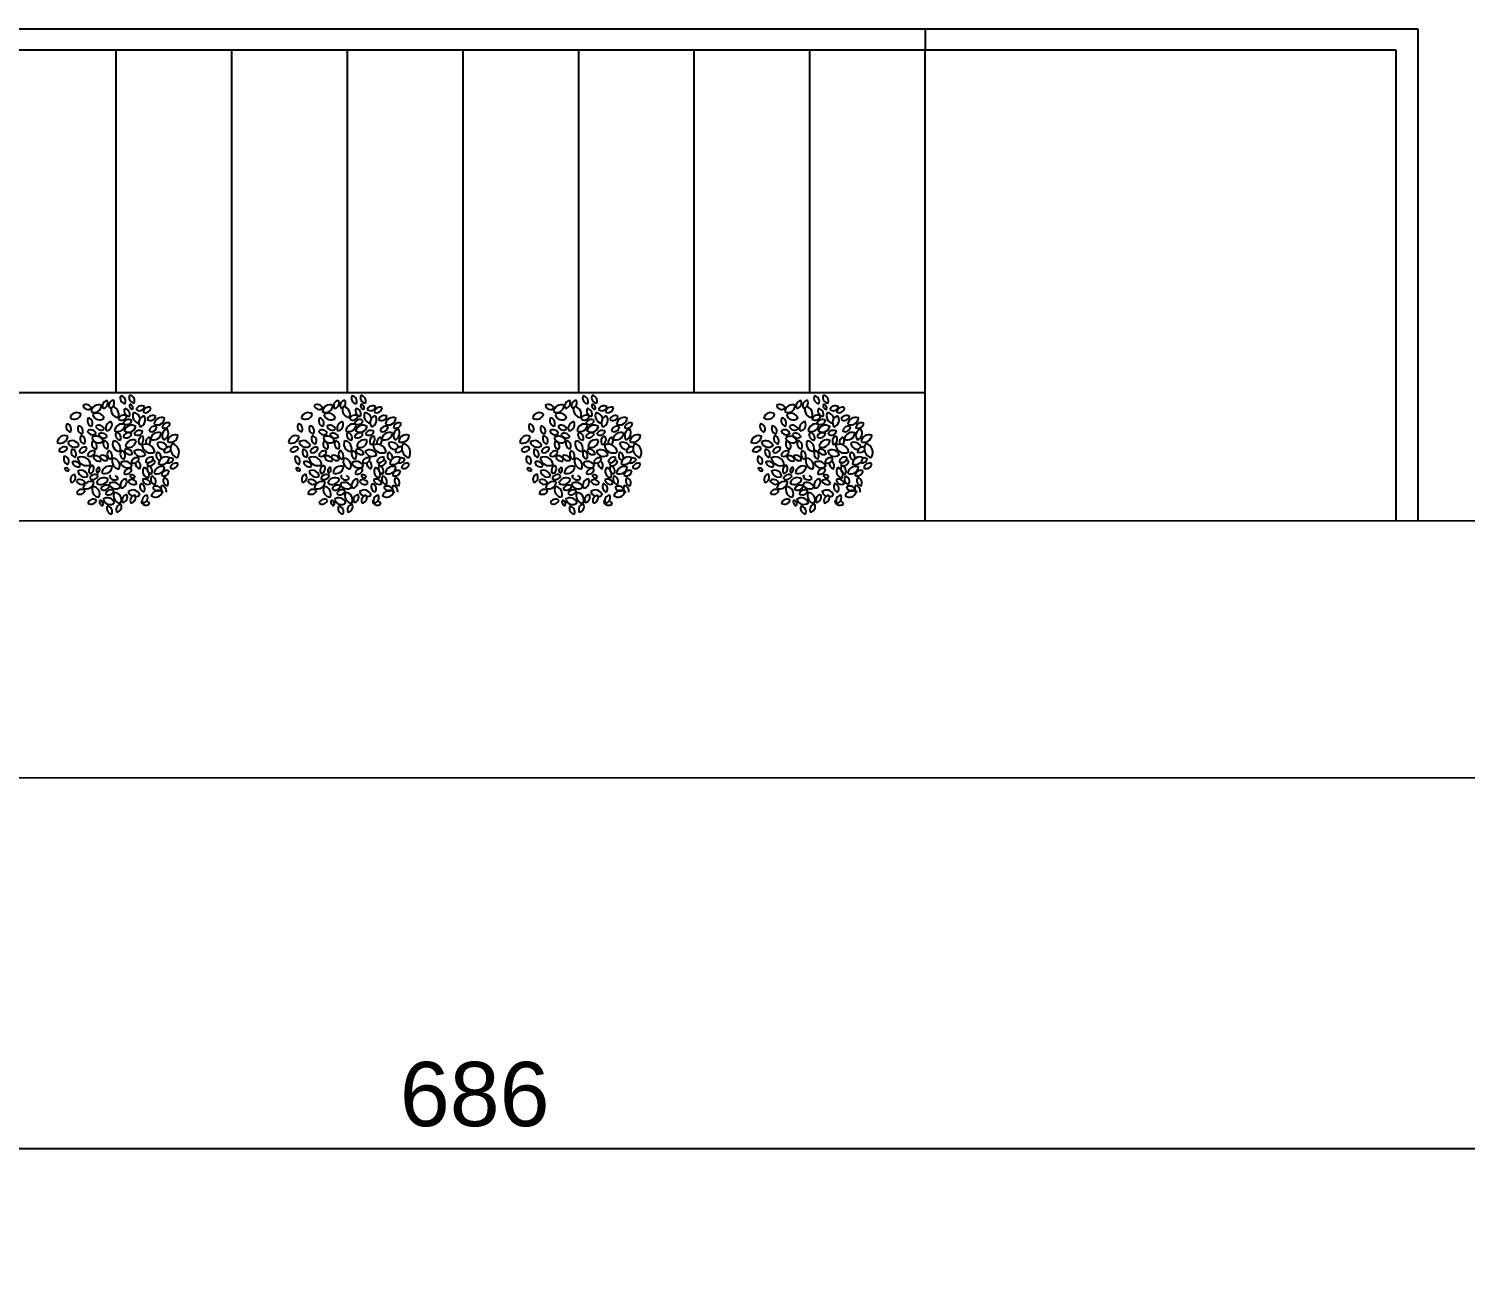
# Model space of a CAD drawing. Header units: inches. Extents: x -422522 to 22891, y -2973 to 414515.
# Drawn here: x 17901.5 to 18236.9, y 8848.5 to 9136.8 of the extents above; entities that cross this region are included whole.
import ezdxf

# ---------------------------------------------------------------- set-up
doc = ezdxf.new("R2010")
doc.units = ezdxf.units.IN
doc.header["$MEASUREMENT"] = 0
doc.layers.get('0').update_dxf_attribs({"lineweight": 25})
doc.layers.add('ARREDAMENTO', color=8, linetype='Continuous', lineweight=18)
doc.styles.get("Standard").update_dxf_attribs({"font": 'Arial.ttf'})
doc.dimstyles.get("Standard").update_dxf_attribs({"dimtxt": 15, "dimasz": 10, "dimexe": 10, "dimexo": 10, "dimgap": 5, "dimtad": 2, "dimtih": 1, "dimtoh": 1, "dimdec": 0, "dimzin": 0, "dimdsep": 46, "dimtxsty": 'Standard', "dimblk": 'OBLIQUE', "dimblk1": 'OBLIQUE', "dimblk2": 'OBLIQUE', "dimcen": 0.09, "dimdle": 10, "dimadec": 0, "dimazin": 0, "dimtfac": 1, "dimtdec": 0, "dimtofl": 0, "dimtmove": 0, "dimatfit": 3, "dimldrblk": 'OBLIQUE', "dimfxl": 1, "dimtolj": 1, "dimtzin": 0, "dimarcsym": 0})

# ---------------------------------------------------------------- blocks, each defined once
blk = doc.blocks.new('_Oblique')
at = {"color": 0, "linetype": 'ByBlock', "lineweight": -2}
blk.add_line((-0.5, -0.5), (0.5, 0.5), dxfattribs=at)
blk = doc.blocks.new('*D49')
at = {"color": 0, "lineweight": -2, "transparency": 16777216}
for p, q in [((17662.4, 8822.19), (17662.4, 8885.34)), ((18348.86, 8822.13), (18348.86, 8885.34)), ((17652.4, 8875.34), (18358.86, 8875.34))]:
    blk.add_line(p, q, dxfattribs=at)
at = {"layer": 'Defpoints', "color": 0, "transparency": 16777216}
for p in [(18348.86, 8875.34), (17662.4, 8812.19), (18348.86, 8812.13)]:
    blk.add_point(p, dxfattribs=at)
at = {"color": 0, "lineweight": -2, "transparency": 16777216, "xscale": 10, "yscale": 10, "zscale": 10, "rotation": 180}
blk.add_blockref('_Oblique', (17662.4, 8875.34), dxfattribs=at)
at = {"color": 0, "lineweight": -2, "transparency": 16777216, "xscale": 10, "yscale": 10, "zscale": 10}
blk.add_blockref('_Oblique', (18348.86, 8875.34), dxfattribs=at)
at = {"color": 0, "transparency": 16777216, "insert": (18005.63, 8887.94), "char_height": 15, "attachment_point": 5}
blk.add_mtext('\\A1;686', dxfattribs=at)

msp = doc.modelspace()

# ---------------------------------------------------------------- linework, layer by layer
for p, q in [((17732.84, 9136.79), (18110.84, 9136.79)), ((18110.84, 9136.79), (18110.84, 9131.79)), ((18110.84, 9136.79), (18220.84, 9136.79)), ((18220.84, 9136.79), (18225.84, 9136.79)), ((18225.84, 9136.79), (18225.84, 9021.79)), ((18110.84, 9131.79), (17746.84, 9131.79)), ((17921.84, 9131.79), (17894.84, 9131.79)), ((17948.84, 9131.79), (17921.84, 9131.79)), ((17921.84, 9131.79), (17921.84, 9051.79)), ((17975.84, 9131.79), (17948.84, 9131.79)), ((17948.84, 9131.79), (17948.84, 9051.79)), ((18002.84, 9131.79), (17975.84, 9131.79)), ((17975.84, 9131.79), (17975.84, 9051.79)), ((18029.84, 9131.79), (18002.84, 9131.79)), ((18002.84, 9131.79), (18002.84, 9051.79)), ((18056.84, 9131.79), (18029.84, 9131.79)), ((18029.84, 9131.79), (18029.84, 9051.79)), ((18083.84, 9131.79), (18056.84, 9131.79)), ((18056.84, 9131.79), (18056.84, 9051.79)), ((18110.84, 9131.79), (18083.84, 9131.79)), ((18083.84, 9131.79), (18083.84, 9051.79)), ((18110.84, 9021.79), (18110.84, 9131.79)), ((18220.84, 9131.79), (18110.84, 9131.79)), ((18220.84, 9021.79), (18220.84, 9131.79)), ((18110.84, 9051.79), (17732.84, 9051.79)), ((18110.84, 9021.79), (18110.84, 9051.79)), ((18952.72, 9021.61), (16925.24, 9022.11)), ((19087.56, 8961.58), (16898.53, 8962.12))]:
    msp.add_line(p, q)
at = {"layer": 'ARREDAMENTO', "linetype": 'ByBlock', "lineweight": -3}
for points in [[(18084.97, 9051.08, 0.535384), (18086.01, 9049.26, 0.500203)], [(18087.05, 9051.18, 0.535384), (18088.13, 9049.38, 0.500203)], [(18075.73, 9046.83, 0.535384), (18073.13, 9045.9, 0.500203)], [(18076.12, 9048.81, 0.535384), (18078.12, 9048.17, 0.500203)], [(18078.05, 9047.38, 0.535384), (18080.5, 9048.84, 0.500203)], [(18080.83, 9048.15, 0.535384), (18081.78, 9050.02, 0.500203)], [(18083.34, 9050.05, 0.535384), (18082.39, 9048.18, 0.500203)], [(18085.91, 9048.1, 0.535384), (18086.98, 9046.3, 0.500203)], [(18087.07, 9049.12, 0.535384), (18087.76, 9047.91, 0.500203)], [(18088.56, 9047.85, 0.535384), (18090.53, 9048.55, 0.500203)], [(18092.02, 9048.31, 0.535384), (18090.21, 9047.24, 0.500203)], [(18073.21, 9042.6, 0.535384), (18072.44, 9044.55, 0.500203)], [(18075.94, 9042.15, 0.535384), (18075.18, 9044.1, 0.500203)], [(18077.44, 9045.95, 0.535384), (18078.18, 9043.99, 0.500203)], [(18078.41, 9046.67, 0.535384), (18081.1, 9045.86, 0.500203)], [(18079.13, 9043.98, 0.535384), (18081.13, 9043.33, 0.500203)], [(18081.62, 9042.89, 0.535384), (18082.78, 9045.06, 0.500203)], [(18083.52, 9042.91, 0.535384), (18085.98, 9044.37, 0.500203)], [(18086.42, 9046.37, 0.535384), (18084.46, 9045.62, 0.500203)], [(18085.56, 9044.6, 0.535384), (18087.53, 9045.31, 0.500203)], [(18085.81, 9042.93, 0.535384), (18088.53, 9043.91, 0.500203)], [(18090.4, 9046.43, 0.535384), (18089.56, 9043.83, 0.500203)], [(18091.17, 9045.57, 0.535384), (18093.15, 9046.28, 0.500203)], [(18093.41, 9043.86, 0.535384), (18091.61, 9042.79, 0.500203)], [(18092.77, 9044.44, 0.535384), (18095.22, 9045.9, 0.500203)], [(18096.47, 9044.68, 0.535384), (18094.67, 9043.61, 0.500203)], [(18070.15, 9040.2, 0.535384), (18072.6, 9041.65, 0.500203)], [(18072.6, 9040.26, 0.535384), (18075.29, 9039.45, 0.500203)], [(18076.46, 9039.81, 0.535384), (18075.7, 9041.77, 0.500203)], [(18077.2, 9042.9, 0.535384), (18079.21, 9042.29, 0.500203)], [(18078.22, 9041.3, 0.535384), (18080.91, 9040.49, 0.500203)], [(18079.21, 9038.55, 0.535384), (18078.45, 9040.5, 0.500203)], [(18079.81, 9042.1, 0.535384), (18081.81, 9041.5, 0.500203)], [(18081.85, 9038.67, 0.535384), (18081.11, 9040.64, 0.500203)], [(18083.26, 9040.58, 0.535384), (18084.77, 9038.05, 0.500203)], [(18083.87, 9042.52, 0.535384), (18084.94, 9040.72, 0.500203)], [(18085.57, 9041.51, 0.535384), (18087.53, 9042.26, 0.500203)], [(18086.09, 9039.21, 0.535384), (18088.54, 9040.67, 0.500203)], [(18088.14, 9042.1, 0.535384), (18090.11, 9042.81, 0.500203)], [(18090.06, 9041.69, 0.535384), (18089.42, 9039.7, 0.500203)], [(18091.96, 9040.96, 0.535384), (18094.42, 9042.42, 0.500203)], [(18095.81, 9043.33, 0.535384), (18095, 9040.82, 0.500203)], [(18095.88, 9040.42, 0.535384), (18098.33, 9041.87, 0.500203)], [(18072.52, 9038.92, 0.535384), (18070.54, 9038.21, 0.500203)], [(18074.37, 9036.68, 0.535384), (18073.61, 9038.63, 0.500203)], [(18075.26, 9037.91, 0.535384), (18077.05, 9039, 0.500203)], [(18077.22, 9037.05, 0.535384), (18079.01, 9038.15, 0.500203)], [(18080.39, 9035.96, 0.535384), (18078.54, 9036.94, 0.500203)], [(18081.97, 9036.08, 0.535384), (18080.12, 9037.06, 0.500203)], [(18082.15, 9038.28, 0.535384), (18082.69, 9036.25, 0.500203)], [(18085.7, 9036.29, 0.535384), (18085.15, 9038.31, 0.500203)], [(18085.88, 9038.49, 0.535384), (18087.73, 9037.5, 0.500203)], [(18088.07, 9038.12, 0.535384), (18090.76, 9037.31, 0.500203)], [(18089.91, 9039.59, 0.535384), (18092.94, 9037.98, 0.500203)], [(18098.2, 9036.62, 0.535384), (18096.95, 9039.95, 0.500203)], [(18072.62, 9035.07, 0.535384), (18071.85, 9037.02, 0.500203)], [(18072.9, 9033.6, 0.535384), (18071.86, 9034.15, 0.500203)], [(18075.5, 9034.62, 0.535384), (18073.65, 9035.61, 0.500203)], [(18077.93, 9034.97, 0.535384), (18074.9, 9036.58, 0.500203)], [(18077.32, 9032.27, 0.535384), (18074.97, 9033.51, 0.500203)], [(18077.79, 9032.87, 0.535384), (18078.43, 9034.87, 0.500203)], [(18079.47, 9033.09, 0.535384), (18079.89, 9034.4, 0.500203)], [(18080.54, 9033.1, 0.535384), (18083, 9034.56, 0.500203)], [(18084.58, 9033.99, 0.535384), (18083.07, 9036.51, 0.500203)], [(18084.94, 9035.44, 0.535384), (18087.63, 9034.62, 0.500203)], [(18087.53, 9033.95, 0.535384), (18085.72, 9032.88, 0.500203)], [(18089.24, 9036.5, 0.535384), (18087.44, 9035.43, 0.500203)], [(18090.42, 9034.33, 0.535384), (18091.34, 9031.88, 0.500203)], [(18092.59, 9036.66, 0.535384), (18090.8, 9035.56, 0.500203)], [(18091.38, 9034.75, 0.535384), (18092.15, 9032.8, 0.500203)], [(18092.76, 9033.02, 0.535384), (18095.22, 9034.47, 0.500203)], [(18096.29, 9036.63, 0.535384), (18093.83, 9035.17, 0.500203)], [(18098.34, 9035.24, 0.535384), (18096.54, 9034.17, 0.500203)], [(18073.48, 9030.81, 0.535384), (18074.13, 9032.8, 0.500203)], [(18076.66, 9030.66, 0.535384), (18074.65, 9031.26, 0.500203)], [(18076.21, 9029.51, 0.535384), (18078.67, 9030.96, 0.500203)], [(18079.71, 9032.46, 0.535384), (18077.73, 9031.76, 0.500203)], [(18082.04, 9031.63, 0.535384), (18079.31, 9030.66, 0.500203)], [(18082.22, 9030.53, 0.535384), (18084.91, 9029.72, 0.500203)], [(18086.22, 9031.67, 0.535384), (18085.07, 9029.51, 0.500203)], [(18088.71, 9030.59, 0.535384), (18086.72, 9031.23, 0.500203)], [(18088.33, 9032.05, 0.535384), (18087.1, 9032.45, 0.500203)], [(18090.41, 9028.61, 0.535384), (18089.67, 9030.58, 0.500203)], [(18090.05, 9031.51, 0.535384), (18091.9, 9030.53, 0.500203)], [(18092.21, 9032.33, 0.535384), (18092.94, 9030.37, 0.500203)], [(18096.3, 9033.54, 0.535384), (18094.49, 9032.47, 0.500203)], [(18095.13, 9031.99, 0.535384), (18095.86, 9030.03, 0.500203)], [(18076.67, 9028.99, 0.535384), (18074.7, 9028.29, 0.500203)], [(18079.88, 9027.38, 0.535384), (18078.42, 9029.93, 0.500203)], [(18082.29, 9029.96, 0.535384), (18080.32, 9029.26, 0.500203)], [(18080.87, 9026.91, 0.535384), (18083.55, 9026.09, 0.500203)], [(18081.42, 9028.2, 0.535384), (18083.38, 9028.94, 0.500203)], [(18084.93, 9025.98, 0.535384), (18083.48, 9028.53, 0.500203)], [(18086.42, 9028.03, 0.535384), (18085.47, 9026.16, 0.500203)], [(18088.32, 9027.86, 0.535384), (18087.34, 9026.01, 0.500203)], [(18090.13, 9026.05, 0.535384), (18091.12, 9027.91, 0.500203)], [(18092.11, 9027.74, 0.535384), (18094.72, 9028.66, 0.500203)], [(18094.46, 9029.13, 0.535384), (18092.45, 9029.73, 0.500203)], [(18079.29, 9026.71, 0.535384), (18077.31, 9026.01, 0.500203)], [(18080.77, 9025.44, 0.535384), (18080.09, 9026.65, 0.500203)], [(18082.87, 9023.48, 0.535384), (18081.83, 9025.3, 0.500203)], [(18085.02, 9025.76, 0.535384), (18084.07, 9023.89, 0.500203)]]:
    msp.add_lwpolyline(points, format="xyb", close=True, dxfattribs=at)
for points in [[(18082.81, 9048.33, 0.485783), (18084.37, 9046.03, 0.46813), (18083.1, 9048.55, 0.535384)], [(18087.97, 9047.19, 0.497857), (18089.22, 9044.66, 0.500203)], [(18089.52, 9045.82, 0.30861), (18087.97, 9047.19, 0.535384)], [(18091.71, 9041.41, 0.427879), (18090.86, 9039.79, 0.500203)], [(18091.52, 9039.68, 0.379729), (18091.71, 9041.41, 0.535384)], [(18093.47, 9037.89, 0.493715), (18094.08, 9035.98, 0.500203)], [(18095.84, 9039.05, 0.449067), (18093.46, 9040.07, 0.535384)], [(18093.46, 9040.07, 0.411154), (18095.27, 9038.58, 0.500203)], [(18094.41, 9036.37, 0.391787), (18093.47, 9037.89, 0.535384)], [(18096.63, 9039.11, 0.473768), (18095.06, 9037.95, 0.350042), (18096.63, 9038.41, 0.535384)], [(18088.41, 9035.42, 0.382111), (18089.4, 9034.06, 0.410997), (18088.99, 9035.86, 0.535384)], [(18091.39, 9035.47, 0.136045), (18091.18, 9034.83, 0.500203), (18092.98, 9035.9, 0.535384)], [(18092.98, 9035.9, 0.128884), (18092.36, 9036.02, 0.500203)], [(18095.67, 9035.47, 0.439965), (18097.31, 9036.35, 0.209361), (18096.27, 9036.53, 0.535384)], [(18082.68, 9032.5, 0.076845), (18082.35, 9032.31, 0.500203), (18084.35, 9031.7, 0.535384)], [(18084.35, 9031.7, 0.202478), (18083.73, 9032.45, 0.500203)], [(18089.43, 9027.89, 0.535384), (18086.74, 9028.7, 0.217069), (18087.76, 9027.66, 0.535384)], [(18088.42, 9027.55, 0.155177), (18089.43, 9027.89, 0.535384)], [(18094.51, 9030.12, 0.373165), (18094.91, 9028.52, 0.500203)], [(18095.63, 9028.55, 0.43907), (18094.51, 9030.12, 0.535384)], [(18090.01, 9026.56, 0.064212), (18089.73, 9026.4, 0.500203), (18091.72, 9025.75, 0.535384)], [(18091.72, 9025.75, 0.224005), (18091.02, 9026.56, 0.500203)]]:
    msp.add_lwpolyline(points, format="xyb", dxfattribs=at)
for centre, radius, start, end in [((17924.1, 9050.52), 1.26, 153.3851, 266.0407), ((17922.81, 9049.78), 1.31, 336.5643, 82.8616), ((17926.19, 9050.64), 1.26, 154.5696, 267.2252), ((17924.92, 9049.88), 1.31, 337.7487, 84.046), ((17978.1, 9050.52), 1.26, 153.3851, 266.0407), ((17976.81, 9049.78), 1.31, 336.5643, 82.8616), ((17980.19, 9050.64), 1.26, 154.5696, 267.2252), ((17978.92, 9049.88), 1.31, 337.7487, 84.046), ((18032.1, 9050.52), 1.26, 153.3851, 266.0407), ((18030.81, 9049.78), 1.31, 336.5643, 82.8616), ((18034.19, 9050.64), 1.26, 154.5696, 267.2252), ((18032.92, 9049.88), 1.31, 337.7487, 84.046), ((17912.74, 9045.5), 1.66, 53.2616, 165.9172), ((17914.88, 9047.74), 1.31, 18.8919, 125.1892), ((17915.34, 9049.15), 1.26, 195.7128, 308.3684), ((17917.82, 9047.19), 1.78, 67.5278, 173.8251), ((17916.79, 9048.93), 1.72, 244.3487, 357.0042), ((17920.01, 9048.73), 1.31, 99.8723, 206.1697), ((17918.69, 9049.4), 1.26, 276.6932, 29.3488), ((17921.49, 9048.8), 1.26, 96.6932, 209.3488), ((17920.17, 9049.47), 1.31, 279.8723, 26.1697), ((17922.49, 9047.79), 1.77, 162.402, 266.0407), ((17920.69, 9046.76), 1.84, 336.5643, 76.907), ((17925.05, 9047.56), 1.26, 154.5696, 267.2252), ((17923.77, 9046.8), 1.31, 337.7487, 84.046), ((17925.82, 9048.75), 0.833, 153.3851, 266.0407), ((17924.97, 9048.26), 0.866, 336.5643, 82.8616), ((17927.55, 9046.4), 1.76, 153.3851, 259.2521), ((17925.74, 9045.37), 1.83, 14.2586, 82.8616), ((17927.81, 9047.46), 1.31, 56.4407, 162.738), ((17927.31, 9048.86), 1.26, 233.2616, 345.9172), ((17929.47, 9047.17), 1.26, 64.3487, 177.0042), ((17928.71, 9048.45), 1.31, 247.5278, 353.8251), ((17966.74, 9045.5), 1.66, 53.2616, 165.9172), ((17968.88, 9047.74), 1.31, 18.8919, 125.1892), ((17969.34, 9049.15), 1.26, 195.7128, 308.3684), ((17971.82, 9047.19), 1.78, 67.5278, 173.8251), ((17970.79, 9048.93), 1.72, 244.3487, 357.0042), ((17974.01, 9048.73), 1.31, 99.8723, 206.1697), ((17972.69, 9049.4), 1.26, 276.6932, 29.3488), ((17975.49, 9048.8), 1.26, 96.6932, 209.3488), ((17974.17, 9049.47), 1.31, 279.8723, 26.1697), ((17976.49, 9047.79), 1.77, 162.402, 266.0407), ((17974.69, 9046.76), 1.84, 336.5643, 76.907), ((17979.05, 9047.56), 1.26, 154.5696, 267.2252), ((17977.77, 9046.8), 1.31, 337.7487, 84.046), ((17979.82, 9048.75), 0.833, 153.3851, 266.0407), ((17978.97, 9048.26), 0.866, 336.5643, 82.8616), ((17981.55, 9046.4), 1.76, 153.3851, 259.2521), ((17979.74, 9045.37), 1.83, 14.2586, 82.8616), ((17981.81, 9047.46), 1.31, 56.4407, 162.738), ((17981.31, 9048.86), 1.26, 233.2616, 345.9172), ((17983.47, 9047.17), 1.26, 64.3487, 177.0042), ((17982.71, 9048.45), 1.31, 247.5278, 353.8251), ((18020.74, 9045.5), 1.66, 53.2616, 165.9172), ((18022.88, 9047.74), 1.31, 18.8919, 125.1892), ((18023.34, 9049.15), 1.26, 195.7128, 308.3684), ((18025.82, 9047.19), 1.78, 67.5278, 173.8251), ((18024.79, 9048.93), 1.72, 244.3487, 357.0042), ((18028.01, 9048.73), 1.31, 99.8723, 206.1697), ((18026.69, 9049.4), 1.26, 276.6932, 29.3488), ((18029.49, 9048.8), 1.26, 96.6932, 209.3488), ((18028.17, 9049.47), 1.31, 279.8723, 26.1697), ((18030.49, 9047.79), 1.77, 162.402, 266.0407), ((18028.69, 9046.76), 1.84, 336.5643, 76.907), ((18033.05, 9047.56), 1.26, 154.5696, 267.2252), ((18031.77, 9046.8), 1.31, 337.7487, 84.046), ((18033.82, 9048.75), 0.833, 153.3851, 266.0407), ((18032.97, 9048.26), 0.866, 336.5643, 82.8616), ((18035.55, 9046.4), 1.76, 153.3851, 259.2521), ((18033.74, 9045.37), 1.83, 14.2586, 82.8616), ((18035.81, 9047.46), 1.31, 56.4407, 162.738), ((18035.31, 9048.86), 1.26, 233.2616, 345.9172), ((18037.47, 9047.17), 1.26, 64.3487, 177.0042), ((18036.71, 9048.45), 1.31, 247.5278, 353.8251), ((17911.56, 9043.86), 1.31, 148.2328, 254.5301), ((17910.18, 9043.32), 1.26, 325.0537, 77.7093), ((17912.09, 9047.34), 1.73, 236.4407, 342.738), ((17914.29, 9043.41), 1.31, 148.2328, 254.5301), ((17912.91, 9042.87), 1.26, 325.0537, 77.7093), ((17916.46, 9045.21), 1.26, 144.2252, 256.8807), ((17915.07, 9044.69), 1.31, 327.4043, 73.7016), ((17917.45, 9045.26), 1.76, 19.9959, 126.2932), ((17918.03, 9047.16), 1.69, 196.8168, 309.4723), ((17917.89, 9042.91), 1.31, 18.8919, 125.1892), ((17918.35, 9044.32), 1.26, 195.7128, 308.3684), ((17921.01, 9043.54), 1.53, 98.7684, 205.0657), ((17919.48, 9044.36), 1.47, 275.5893, 28.2448), ((17923.3, 9042.72), 1.78, 67.5278, 173.8251), ((17922.27, 9044.46), 1.72, 244.3487, 357.0042), ((17923.69, 9045.34), 1.26, 54.4461, 167.1016), ((17923.16, 9046.73), 1.31, 237.6252, 343.9225), ((17924.81, 9044.21), 1.31, 56.4407, 162.738), ((17924.31, 9045.61), 1.26, 233.2616, 345.9172), ((17925.53, 9042.4), 1.81, 56.4407, 162.738), ((17924.85, 9044.33), 1.74, 233.2616, 345.9172), ((17928.85, 9044.85), 1.64, 105.8536, 218.5092), ((17927.01, 9045.45), 1.71, 289.0327, 35.3301), ((17930.43, 9045.18), 1.31, 56.4407, 162.738), ((17929.93, 9046.58), 1.26, 233.2616, 345.9172), ((17930.87, 9042.73), 1.26, 64.3487, 177.0042), ((17930.11, 9044.01), 1.31, 247.5278, 353.8251), ((17932.54, 9044.25), 1.78, 67.5278, 173.8251), ((17931.51, 9045.99), 1.72, 244.3487, 357.0042), ((17933.93, 9043.54), 1.26, 64.3487, 177.0042), ((17933.17, 9044.82), 1.31, 247.5278, 353.8251), ((17965.56, 9043.86), 1.31, 148.2328, 254.5301), ((17964.18, 9043.32), 1.26, 325.0537, 77.7093), ((17966.09, 9047.34), 1.73, 236.4407, 342.738), ((17968.29, 9043.41), 1.31, 148.2328, 254.5301), ((17966.91, 9042.87), 1.26, 325.0537, 77.7093), ((17970.46, 9045.21), 1.26, 144.2252, 256.8807), ((17969.07, 9044.69), 1.31, 327.4043, 73.7016), ((17971.45, 9045.26), 1.76, 19.9959, 126.2932), ((17972.03, 9047.16), 1.69, 196.8168, 309.4723), ((17971.89, 9042.91), 1.31, 18.8919, 125.1892), ((17972.35, 9044.32), 1.26, 195.7128, 308.3684), ((17975.01, 9043.54), 1.53, 98.7684, 205.0657), ((17973.48, 9044.36), 1.47, 275.5893, 28.2448), ((17977.3, 9042.72), 1.78, 67.5278, 173.8251), ((17976.27, 9044.46), 1.72, 244.3487, 357.0042), ((17977.69, 9045.34), 1.26, 54.4461, 167.1016), ((17977.16, 9046.73), 1.31, 237.6252, 343.9225), ((17978.81, 9044.21), 1.31, 56.4407, 162.738), ((17978.31, 9045.61), 1.26, 233.2616, 345.9172), ((17979.53, 9042.4), 1.81, 56.4407, 162.738), ((17978.85, 9044.33), 1.74, 233.2616, 345.9172), ((17982.85, 9044.85), 1.64, 105.8536, 218.5092), ((17981.01, 9045.45), 1.71, 289.0327, 35.3301), ((17984.43, 9045.18), 1.31, 56.4407, 162.738), ((17983.93, 9046.58), 1.26, 233.2616, 345.9172), ((17984.87, 9042.73), 1.26, 64.3487, 177.0042), ((17984.11, 9044.01), 1.31, 247.5278, 353.8251), ((17986.54, 9044.25), 1.78, 67.5278, 173.8251), ((17985.51, 9045.99), 1.72, 244.3487, 357.0042), ((17987.93, 9043.54), 1.26, 64.3487, 177.0042), ((17987.17, 9044.82), 1.31, 247.5278, 353.8251), ((18019.56, 9043.86), 1.31, 148.2328, 254.5301), ((18018.18, 9043.32), 1.26, 325.0537, 77.7093), ((18020.09, 9047.34), 1.73, 236.4407, 342.738), ((18022.29, 9043.41), 1.31, 148.2328, 254.5301), ((18020.91, 9042.87), 1.26, 325.0537, 77.7093), ((18024.46, 9045.21), 1.26, 144.2252, 256.8807), ((18023.07, 9044.69), 1.31, 327.4043, 73.7016), ((18025.45, 9045.26), 1.76, 19.9959, 126.2932), ((18026.03, 9047.16), 1.69, 196.8168, 309.4723), ((18025.89, 9042.91), 1.31, 18.8919, 125.1892), ((18026.35, 9044.32), 1.26, 195.7128, 308.3684), ((18029.01, 9043.54), 1.53, 98.7684, 205.0657), ((18027.48, 9044.36), 1.47, 275.5893, 28.2448), ((18031.3, 9042.72), 1.78, 67.5278, 173.8251), ((18030.27, 9044.46), 1.72, 244.3487, 357.0042), ((18031.69, 9045.34), 1.26, 54.4461, 167.1016), ((18031.16, 9046.73), 1.31, 237.6252, 343.9225), ((18032.81, 9044.21), 1.31, 56.4407, 162.738), ((18032.31, 9045.61), 1.26, 233.2616, 345.9172), ((18033.53, 9042.4), 1.81, 56.4407, 162.738), ((18032.85, 9044.33), 1.74, 233.2616, 345.9172), ((18036.85, 9044.85), 1.64, 105.8536, 218.5092), ((18035.01, 9045.45), 1.71, 289.0327, 35.3301), ((18038.43, 9045.18), 1.31, 56.4407, 162.738), ((18037.93, 9046.58), 1.26, 233.2616, 345.9172), ((18038.87, 9042.73), 1.26, 64.3487, 177.0042), ((18038.11, 9044.01), 1.31, 247.5278, 353.8251), ((18040.54, 9044.25), 1.78, 67.5278, 173.8251), ((18039.51, 9045.99), 1.72, 244.3487, 357.0042), ((18041.93, 9043.54), 1.26, 64.3487, 177.0042), ((18041.17, 9044.82), 1.31, 247.5278, 353.8251), ((17909.92, 9040.01), 1.78, 67.5278, 173.8251), ((17908.89, 9041.74), 1.72, 244.3487, 357.0042), ((17911.64, 9038.85), 1.76, 19.9959, 126.2932), ((17914.81, 9041.08), 1.31, 148.2328, 254.5301), ((17913.43, 9040.54), 1.26, 325.0537, 77.7093), ((17915.98, 9041.84), 1.31, 19.9959, 126.2932), ((17916.41, 9043.26), 1.26, 196.8168, 309.4723), ((17917.26, 9039.89), 1.76, 19.9959, 126.2932), ((17917.83, 9041.79), 1.69, 196.8168, 309.4723), ((17917.56, 9039.81), 1.31, 148.2328, 254.5301), ((17916.18, 9039.27), 1.26, 325.0537, 77.7093), ((17918.58, 9041.05), 1.31, 19.9959, 126.2932), ((17919.01, 9042.47), 1.26, 196.8168, 309.4723), ((17920.21, 9039.93), 1.31, 147.4043, 253.7016), ((17918.82, 9039.41), 1.26, 324.2252, 76.8807), ((17922.86, 9039.82), 1.77, 154.5696, 267.2252), ((17921.07, 9038.75), 1.84, 337.7487, 84.046), ((17923.01, 9041.98), 1.26, 154.5696, 267.2252), ((17921.73, 9041.22), 1.31, 337.7487, 84.046), ((17924.83, 9041.15), 1.31, 57.6252, 163.9225), ((17924.3, 9042.54), 1.26, 234.4461, 347.1016), ((17925.86, 9039.02), 1.78, 67.5278, 173.8251), ((17924.83, 9040.76), 1.72, 244.3487, 357.0042), ((17927.39, 9041.71), 1.31, 56.4407, 162.738), ((17926.89, 9043.11), 1.26, 233.2616, 345.9172), ((17928.4, 9040.48), 1.26, 105.8048, 218.4604), ((17926.99, 9040.93), 1.31, 288.9839, 35.2813), ((17930.06, 9040.19), 1.26, 105.8536, 198.514), ((17928.64, 9040.65), 1.31, 312.1572, 35.3301), ((17931.73, 9040.77), 1.78, 67.5278, 173.8251), ((17930.7, 9042.51), 1.72, 244.3487, 357.0042), ((17934.24, 9041.8), 1.59, 105.8536, 218.5092), ((17932.46, 9042.38), 1.65, 289.0327, 35.3301), ((17935.65, 9040.22), 1.78, 67.5278, 173.8251), ((17934.62, 9041.96), 1.72, 244.3487, 357.0042), ((17963.92, 9040.01), 1.78, 67.5278, 173.8251), ((17962.89, 9041.74), 1.72, 244.3487, 357.0042), ((17965.64, 9038.85), 1.76, 19.9959, 126.2932), ((17968.81, 9041.08), 1.31, 148.2328, 254.5301), ((17967.43, 9040.54), 1.26, 325.0537, 77.7093), ((17969.98, 9041.84), 1.31, 19.9959, 126.2932), ((17970.41, 9043.26), 1.26, 196.8168, 309.4723), ((17971.26, 9039.89), 1.76, 19.9959, 126.2932), ((17971.83, 9041.79), 1.69, 196.8168, 309.4723), ((17971.56, 9039.81), 1.31, 148.2328, 254.5301), ((17970.18, 9039.27), 1.26, 325.0537, 77.7093), ((17972.58, 9041.05), 1.31, 19.9959, 126.2932), ((17973.01, 9042.47), 1.26, 196.8168, 309.4723), ((17974.21, 9039.93), 1.31, 147.4043, 253.7016), ((17972.82, 9039.41), 1.26, 324.2252, 76.8807), ((17976.86, 9039.82), 1.77, 154.5696, 267.2252), ((17975.07, 9038.75), 1.84, 337.7487, 84.046), ((17977.01, 9041.98), 1.26, 154.5696, 267.2252), ((17975.73, 9041.22), 1.31, 337.7487, 84.046), ((17978.83, 9041.15), 1.31, 57.6252, 163.9225), ((17978.3, 9042.54), 1.26, 234.4461, 347.1016), ((17979.86, 9039.02), 1.78, 67.5278, 173.8251), ((17978.83, 9040.76), 1.72, 244.3487, 357.0042), ((17981.39, 9041.71), 1.31, 56.4407, 162.738), ((17980.89, 9043.11), 1.26, 233.2616, 345.9172), ((17982.4, 9040.48), 1.26, 105.8048, 218.4604), ((17980.99, 9040.93), 1.31, 288.9839, 35.2813), ((17984.06, 9040.19), 1.26, 105.8536, 198.514), ((17982.64, 9040.65), 1.31, 312.1572, 35.3301), ((17985.73, 9040.77), 1.78, 67.5278, 173.8251), ((17984.7, 9042.51), 1.72, 244.3487, 357.0042), ((17988.24, 9041.8), 1.59, 105.8536, 218.5092), ((17986.46, 9042.38), 1.65, 289.0327, 35.3301), ((17989.65, 9040.22), 1.78, 67.5278, 173.8251), ((17988.62, 9041.96), 1.72, 244.3487, 357.0042), ((18017.92, 9040.01), 1.78, 67.5278, 173.8251), ((18016.89, 9041.74), 1.72, 244.3487, 357.0042), ((18019.64, 9038.85), 1.76, 19.9959, 126.2932), ((18022.81, 9041.08), 1.31, 148.2328, 254.5301), ((18021.43, 9040.54), 1.26, 325.0537, 77.7093), ((18023.98, 9041.84), 1.31, 19.9959, 126.2932), ((18024.41, 9043.26), 1.26, 196.8168, 309.4723), ((18025.26, 9039.89), 1.76, 19.9959, 126.2932), ((18025.83, 9041.79), 1.69, 196.8168, 309.4723), ((18025.56, 9039.81), 1.31, 148.2328, 254.5301), ((18024.18, 9039.27), 1.26, 325.0537, 77.7093), ((18026.58, 9041.05), 1.31, 19.9959, 126.2932), ((18027.01, 9042.47), 1.26, 196.8168, 309.4723), ((18028.21, 9039.93), 1.31, 147.4043, 253.7016), ((18026.82, 9039.41), 1.26, 324.2252, 76.8807), ((18030.86, 9039.82), 1.77, 154.5696, 267.2252), ((18029.07, 9038.75), 1.84, 337.7487, 84.046), ((18031.01, 9041.98), 1.26, 154.5696, 267.2252), ((18029.73, 9041.22), 1.31, 337.7487, 84.046), ((18032.83, 9041.15), 1.31, 57.6252, 163.9225), ((18032.3, 9042.54), 1.26, 234.4461, 347.1016), ((18033.86, 9039.02), 1.78, 67.5278, 173.8251), ((18032.83, 9040.76), 1.72, 244.3487, 357.0042), ((18035.39, 9041.71), 1.31, 56.4407, 162.738), ((18034.89, 9043.11), 1.26, 233.2616, 345.9172), ((18036.4, 9040.48), 1.26, 105.8048, 218.4604), ((18034.99, 9040.93), 1.31, 288.9839, 35.2813), ((18038.06, 9040.19), 1.26, 105.8536, 198.514), ((18036.64, 9040.65), 1.31, 312.1572, 35.3301), ((18039.73, 9040.77), 1.78, 67.5278, 173.8251), ((18038.7, 9042.51), 1.72, 244.3487, 357.0042), ((18042.24, 9041.8), 1.59, 105.8536, 218.5092), ((18040.46, 9042.38), 1.65, 289.0327, 35.3301), ((18043.65, 9040.22), 1.78, 67.5278, 173.8251), ((18042.62, 9041.96), 1.72, 244.3487, 357.0042), ((17909.76, 9037.91), 1.26, 53.2616, 165.9172), ((17909.26, 9039.3), 1.31, 236.4407, 342.738), ((17912.22, 9040.75), 1.69, 196.8168, 309.4723), ((17912.72, 9037.94), 1.31, 148.2328, 254.5301), ((17911.34, 9037.4), 1.26, 325.0537, 77.7093), ((17914.56, 9037.79), 1.31, 68.3564, 174.6537), ((17913.79, 9039.05), 1.26, 245.1772, 357.8328), ((17916.53, 9036.93), 1.31, 68.3564, 174.6537), ((17915.75, 9038.19), 1.26, 245.1772, 357.8328), ((17917.14, 9035.83), 1.26, 5.6813, 118.3368), ((17918.71, 9035.95), 1.26, 5.6813, 118.3368), ((17919.41, 9037.26), 1.31, 188.8604, 295.1577), ((17921.1, 9037.45), 1.26, 138.7316, 251.3872), ((17919.66, 9037.06), 1.31, 321.9107, 68.2081), ((17924.18, 9037.5), 1.31, 141.9107, 248.2081), ((17922.75, 9037.12), 1.26, 318.7316, 71.3872), ((17924.44, 9037.3), 1.31, 8.8604, 115.1577), ((17925.13, 9038.61), 1.26, 185.6813, 298.3368), ((17927.11, 9036.71), 1.76, 19.9959, 126.2932), ((17927.69, 9038.61), 1.69, 196.8168, 309.4723), ((17928.82, 9037.65), 2.14, 8.8604, 115.1577), ((17929.96, 9039.8), 2.06, 185.6813, 298.3368), ((17932.51, 9037.16), 1.26, 145.0537, 250.1587), ((17932.2, 9038.5), 1.73, 18.4735, 115.2065), ((17933.12, 9040.23), 1.66, 185.7301, 275.1309), ((17931.13, 9036.62), 1.31, 348.9517, 74.5301), ((17934.32, 9037.89), 1.26, 75.6038, 177.0042), ((17933.56, 9039.16), 1.31, 247.5278, 324.6966), ((17936.82, 9038.75), 2.22, 147.4043, 253.7016), ((17934.47, 9037.87), 2.13, 324.2252, 76.8807), ((17963.76, 9037.91), 1.26, 53.2616, 165.9172), ((17963.26, 9039.3), 1.31, 236.4407, 342.738), ((17966.22, 9040.75), 1.69, 196.8168, 309.4723), ((17966.72, 9037.94), 1.31, 148.2328, 254.5301), ((17965.34, 9037.4), 1.26, 325.0537, 77.7093), ((17968.56, 9037.79), 1.31, 68.3564, 174.6537), ((17967.79, 9039.05), 1.26, 245.1772, 357.8328), ((17970.53, 9036.93), 1.31, 68.3564, 174.6537), ((17969.75, 9038.19), 1.26, 245.1772, 357.8328), ((17971.14, 9035.83), 1.26, 5.6813, 118.3368), ((17972.71, 9035.95), 1.26, 5.6813, 118.3368), ((17973.41, 9037.26), 1.31, 188.8604, 295.1577), ((17975.1, 9037.45), 1.26, 138.7316, 251.3872), ((17973.66, 9037.06), 1.31, 321.9107, 68.2081), ((17978.18, 9037.5), 1.31, 141.9107, 248.2081), ((17976.75, 9037.12), 1.26, 318.7316, 71.3872), ((17978.44, 9037.3), 1.31, 8.8604, 115.1577), ((17979.13, 9038.61), 1.26, 185.6813, 298.3368), ((17981.11, 9036.71), 1.76, 19.9959, 126.2932), ((17981.69, 9038.61), 1.69, 196.8168, 309.4723), ((17982.82, 9037.65), 2.14, 8.8604, 115.1577), ((17983.96, 9039.8), 2.06, 185.6813, 298.3368), ((17986.51, 9037.16), 1.26, 145.0537, 250.1587), ((17986.2, 9038.5), 1.73, 18.4735, 115.2065), ((17987.12, 9040.23), 1.66, 185.7301, 275.1309), ((17985.13, 9036.62), 1.31, 348.9517, 74.5301), ((17988.32, 9037.89), 1.26, 75.6038, 177.0042), ((17987.56, 9039.16), 1.31, 247.5278, 324.6966), ((17990.82, 9038.75), 2.22, 147.4043, 253.7016), ((17988.47, 9037.87), 2.13, 324.2252, 76.8807), ((18017.76, 9037.91), 1.26, 53.2616, 165.9172), ((18017.26, 9039.3), 1.31, 236.4407, 342.738), ((18020.22, 9040.75), 1.69, 196.8168, 309.4723), ((18020.72, 9037.94), 1.31, 148.2328, 254.5301), ((18019.34, 9037.4), 1.26, 325.0537, 77.7093), ((18022.56, 9037.79), 1.31, 68.3564, 174.6537), ((18021.79, 9039.05), 1.26, 245.1772, 357.8328), ((18024.53, 9036.93), 1.31, 68.3564, 174.6537), ((18023.75, 9038.19), 1.26, 245.1772, 357.8328), ((18025.14, 9035.83), 1.26, 5.6813, 118.3368), ((18026.71, 9035.95), 1.26, 5.6813, 118.3368), ((18027.41, 9037.26), 1.31, 188.8604, 295.1577), ((18029.1, 9037.45), 1.26, 138.7316, 251.3872), ((18027.66, 9037.06), 1.31, 321.9107, 68.2081), ((18032.18, 9037.5), 1.31, 141.9107, 248.2081), ((18030.75, 9037.12), 1.26, 318.7316, 71.3872), ((18032.44, 9037.3), 1.31, 8.8604, 115.1577), ((18033.13, 9038.61), 1.26, 185.6813, 298.3368), ((18035.11, 9036.71), 1.76, 19.9959, 126.2932), ((18035.69, 9038.61), 1.69, 196.8168, 309.4723), ((18036.82, 9037.65), 2.14, 8.8604, 115.1577), ((18037.96, 9039.8), 2.06, 185.6813, 298.3368), ((18040.51, 9037.16), 1.26, 145.0537, 250.1587), ((18040.2, 9038.5), 1.73, 18.4735, 115.2065), ((18041.12, 9040.23), 1.66, 185.7301, 275.1309), ((18039.13, 9036.62), 1.31, 348.9517, 74.5301), ((18042.32, 9037.89), 1.26, 75.6038, 177.0042), ((18041.56, 9039.16), 1.31, 247.5278, 324.6966), ((18044.82, 9038.75), 2.22, 147.4043, 253.7016), ((18042.47, 9037.87), 2.13, 324.2252, 76.8807), ((17910.97, 9036.33), 1.31, 148.2328, 254.5301), ((17909.58, 9035.79), 1.26, 325.0537, 77.7093), ((17910.2, 9033.53), 0.702, 5.6813, 118.3368), ((17910.58, 9034.26), 0.73, 188.8604, 295.1577), ((17912.25, 9034.5), 1.26, 5.6813, 118.3368), ((17912.95, 9035.81), 1.31, 188.8604, 295.1577), ((17913.88, 9034.77), 2.06, 5.6813, 118.3368), ((17915.02, 9036.91), 2.14, 188.8604, 295.1577), ((17913.73, 9032.11), 1.59, 5.7301, 118.3856), ((17916.86, 9033.63), 1.31, 108.9839, 215.2813), ((17915.44, 9034.08), 1.26, 285.8048, 38.4604), ((17917.84, 9037.14), 1.31, 188.8604, 295.1577), ((17918.17, 9033.59), 0.859, 108.9839, 215.2813), ((17917.25, 9033.88), 0.826, 285.8048, 38.4604), ((17920.32, 9032.91), 1.78, 67.5278, 173.8251), ((17919.29, 9034.65), 1.72, 244.3487, 357.0042), ((17922.78, 9035.82), 1.84, 157.7487, 264.046), ((17920.99, 9034.75), 1.77, 334.5696, 87.2252), ((17923.98, 9034.02), 1.76, 19.9959, 126.2932), ((17924.56, 9035.92), 1.69, 196.8168, 309.4723), ((17924.98, 9032.82), 1.26, 64.3487, 177.0042), ((17924.22, 9034.09), 1.31, 247.5278, 353.8251), ((17926.7, 9035.37), 1.26, 64.3487, 177.0042), ((17925.94, 9036.65), 1.31, 247.5278, 353.8251), ((17927.67, 9035.29), 1.26, 174.0595, 257.7093), ((17926.29, 9034.75), 1.31, 328.2328, 57.6029), ((17929.7, 9033.41), 1.58, 144.2252, 256.8807), ((17927.96, 9032.76), 1.64, 327.4043, 73.7016), ((17930.06, 9035.51), 1.26, 65.1772, 177.8328), ((17929.28, 9036.78), 1.31, 248.3564, 354.6537), ((17930.42, 9034.03), 1.26, 145.0537, 257.7093), ((17929.68, 9036.04), 1.31, 247.5278, 353.8251), ((17930.44, 9034.77), 1.26, 146.0153, 177.0042), ((17929.03, 9033.49), 1.31, 328.2328, 74.5301), ((17930.44, 9034.77), 1.26, 64.3487, 93.7249), ((17932.53, 9032.83), 1.78, 67.5278, 173.8251), ((17931.5, 9034.56), 1.72, 244.3487, 357.0042), ((17933.54, 9035.08), 1.72, 64.3487, 177.0042), ((17932.51, 9036.82), 1.78, 247.5278, 353.8251), ((17934.09, 9036.66), 1.26, 250.9259, 345.9172), ((17934.58, 9035.26), 1.31, 56.4407, 103.7395), ((17935.8, 9034.1), 1.26, 64.3487, 177.0042), ((17935.04, 9035.38), 1.31, 247.5278, 353.8251), ((17964.97, 9036.33), 1.31, 148.2328, 254.5301), ((17963.58, 9035.79), 1.26, 325.0537, 77.7093), ((17964.2, 9033.53), 0.702, 5.6813, 118.3368), ((17964.58, 9034.26), 0.73, 188.8604, 295.1577), ((17966.25, 9034.5), 1.26, 5.6813, 118.3368), ((17966.95, 9035.81), 1.31, 188.8604, 295.1577), ((17967.88, 9034.77), 2.06, 5.6813, 118.3368), ((17969.02, 9036.91), 2.14, 188.8604, 295.1577), ((17967.73, 9032.11), 1.59, 5.7301, 118.3856), ((17970.86, 9033.63), 1.31, 108.9839, 215.2813), ((17969.44, 9034.08), 1.26, 285.8048, 38.4604), ((17971.84, 9037.14), 1.31, 188.8604, 295.1577), ((17972.17, 9033.59), 0.859, 108.9839, 215.2813), ((17971.25, 9033.88), 0.826, 285.8048, 38.4604), ((17974.32, 9032.91), 1.78, 67.5278, 173.8251), ((17973.29, 9034.65), 1.72, 244.3487, 357.0042), ((17976.78, 9035.82), 1.84, 157.7487, 264.046), ((17974.99, 9034.75), 1.77, 334.5696, 87.2252), ((17977.98, 9034.02), 1.76, 19.9959, 126.2932), ((17978.56, 9035.92), 1.69, 196.8168, 309.4723), ((17978.98, 9032.82), 1.26, 64.3487, 177.0042), ((17978.22, 9034.09), 1.31, 247.5278, 353.8251), ((17980.7, 9035.37), 1.26, 64.3487, 177.0042), ((17979.94, 9036.65), 1.31, 247.5278, 353.8251), ((17981.67, 9035.29), 1.26, 174.0595, 257.7093), ((17980.29, 9034.75), 1.31, 328.2328, 57.6029), ((17983.7, 9033.41), 1.58, 144.2252, 256.8807), ((17981.96, 9032.76), 1.64, 327.4043, 73.7016), ((17984.06, 9035.51), 1.26, 65.1772, 177.8328), ((17983.28, 9036.78), 1.31, 248.3564, 354.6537), ((17984.42, 9034.03), 1.26, 145.0537, 257.7093), ((17983.68, 9036.04), 1.31, 247.5278, 353.8251), ((17984.44, 9034.77), 1.26, 146.0153, 177.0042), ((17983.03, 9033.49), 1.31, 328.2328, 74.5301), ((17984.44, 9034.77), 1.26, 64.3487, 93.7249), ((17986.53, 9032.83), 1.78, 67.5278, 173.8251), ((17985.5, 9034.56), 1.72, 244.3487, 357.0042), ((17987.54, 9035.08), 1.72, 64.3487, 177.0042), ((17986.51, 9036.82), 1.78, 247.5278, 353.8251), ((17988.09, 9036.66), 1.26, 250.9259, 345.9172), ((17988.58, 9035.26), 1.31, 56.4407, 103.7395), ((17989.8, 9034.1), 1.26, 64.3487, 177.0042), ((17989.04, 9035.38), 1.31, 247.5278, 353.8251), ((18018.97, 9036.33), 1.31, 148.2328, 254.5301), ((18017.58, 9035.79), 1.26, 325.0537, 77.7093), ((18018.2, 9033.53), 0.702, 5.6813, 118.3368), ((18018.58, 9034.26), 0.73, 188.8604, 295.1577), ((18020.25, 9034.5), 1.26, 5.6813, 118.3368), ((18020.95, 9035.81), 1.31, 188.8604, 295.1577), ((18021.88, 9034.77), 2.06, 5.6813, 118.3368), ((18023.02, 9036.91), 2.14, 188.8604, 295.1577), ((18021.73, 9032.11), 1.59, 5.7301, 118.3856), ((18024.86, 9033.63), 1.31, 108.9839, 215.2813), ((18023.44, 9034.08), 1.26, 285.8048, 38.4604), ((18025.84, 9037.14), 1.31, 188.8604, 295.1577), ((18026.17, 9033.59), 0.859, 108.9839, 215.2813), ((18025.25, 9033.88), 0.826, 285.8048, 38.4604), ((18028.32, 9032.91), 1.78, 67.5278, 173.8251), ((18027.29, 9034.65), 1.72, 244.3487, 357.0042), ((18030.78, 9035.82), 1.84, 157.7487, 264.046), ((18028.99, 9034.75), 1.77, 334.5696, 87.2252), ((18031.98, 9034.02), 1.76, 19.9959, 126.2932), ((18032.56, 9035.92), 1.69, 196.8168, 309.4723), ((18032.98, 9032.82), 1.26, 64.3487, 177.0042), ((18032.22, 9034.09), 1.31, 247.5278, 353.8251), ((18034.7, 9035.37), 1.26, 64.3487, 177.0042), ((18033.94, 9036.65), 1.31, 247.5278, 353.8251), ((18035.67, 9035.29), 1.26, 174.0595, 257.7093), ((18034.29, 9034.75), 1.31, 328.2328, 57.6029), ((18037.7, 9033.41), 1.58, 144.2252, 256.8807), ((18035.96, 9032.76), 1.64, 327.4043, 73.7016), ((18038.06, 9035.51), 1.26, 65.1772, 177.8328), ((18037.28, 9036.78), 1.31, 248.3564, 354.6537), ((18038.42, 9034.03), 1.26, 145.0537, 257.7093), ((18037.68, 9036.04), 1.31, 247.5278, 353.8251), ((18038.44, 9034.77), 1.26, 146.0153, 177.0042), ((18037.03, 9033.49), 1.31, 328.2328, 74.5301), ((18038.44, 9034.77), 1.26, 64.3487, 93.7249), ((18040.53, 9032.83), 1.78, 67.5278, 173.8251), ((18039.5, 9034.56), 1.72, 244.3487, 357.0042), ((18041.54, 9035.08), 1.72, 64.3487, 177.0042), ((18040.51, 9036.82), 1.78, 247.5278, 353.8251), ((18042.09, 9036.66), 1.26, 250.9259, 345.9172), ((18042.58, 9035.26), 1.31, 56.4407, 103.7395), ((18043.8, 9034.1), 1.26, 64.3487, 177.0042), ((18043.04, 9035.38), 1.31, 247.5278, 353.8251), ((17912.55, 9031.56), 1.31, 108.9839, 215.2813), ((17911.14, 9032.02), 1.26, 285.8048, 38.4604), ((17913.45, 9030.29), 1.26, 16.8168, 129.4723), ((17913.88, 9031.71), 1.31, 199.9959, 306.2932), ((17914.61, 9033.77), 1.66, 188.9092, 295.2065), ((17915.99, 9029.31), 1.78, 67.5278, 173.8251), ((17914.96, 9031.05), 1.72, 244.3487, 357.0042), ((17916.95, 9031.45), 1.26, 53.2616, 165.9172), ((17916.46, 9032.85), 1.31, 236.4407, 342.738), ((17919, 9030.23), 1.74, 53.2616, 165.9172), ((17918.31, 9032.17), 1.81, 236.4407, 342.738), ((17921.26, 9029.12), 1.76, 19.9959, 126.2932), ((17921.84, 9031.02), 1.69, 196.8168, 309.4723), ((17921.15, 9031.33), 1.26, 111.8953, 129.4723), ((17921.58, 9032.75), 1.31, 199.9959, 306.2932), ((17921.15, 9031.33), 1.26, 16.8168, 62.6023), ((17924.37, 9030.2), 1.47, 95.5893, 208.2448), ((17922.84, 9031.02), 1.53, 278.7684, 25.0657), ((17925.5, 9030.25), 1.26, 15.7128, 128.3684), ((17925.96, 9031.66), 1.31, 198.8919, 305.1892), ((17925.58, 9031.84), 0.777, 15.7128, 128.3684), ((17925.86, 9032.71), 0.808, 198.8919, 305.1892), ((17928.77, 9029.87), 1.31, 147.4043, 253.7016), ((17927.38, 9029.35), 1.26, 324.2252, 76.8807), ((17928.6, 9030.33), 1.31, 8.9092, 115.2065), ((17929.3, 9031.64), 1.26, 185.7301, 298.3856), ((17931.23, 9031.59), 1.26, 144.2252, 256.8807), ((17929.84, 9031.07), 1.31, 327.4043, 73.7016), ((17933.75, 9032.41), 1.26, 64.3487, 177.0042), ((17932.99, 9033.68), 1.31, 247.5278, 353.8251), ((17934.15, 9031.26), 1.26, 144.2252, 256.8807), ((17932.76, 9030.73), 1.31, 327.4043, 73.7016), ((17966.55, 9031.56), 1.31, 108.9839, 215.2813), ((17965.14, 9032.02), 1.26, 285.8048, 38.4604), ((17967.45, 9030.29), 1.26, 16.8168, 129.4723), ((17967.88, 9031.71), 1.31, 199.9959, 306.2932), ((17968.61, 9033.77), 1.66, 188.9092, 295.2065), ((17969.99, 9029.31), 1.78, 67.5278, 173.8251), ((17968.96, 9031.05), 1.72, 244.3487, 357.0042), ((17970.95, 9031.45), 1.26, 53.2616, 165.9172), ((17970.46, 9032.85), 1.31, 236.4407, 342.738), ((17973, 9030.23), 1.74, 53.2616, 165.9172), ((17972.31, 9032.17), 1.81, 236.4407, 342.738), ((17975.26, 9029.12), 1.76, 19.9959, 126.2932), ((17975.84, 9031.02), 1.69, 196.8168, 309.4723), ((17975.15, 9031.33), 1.26, 111.8953, 129.4723), ((17975.58, 9032.75), 1.31, 199.9959, 306.2932), ((17975.15, 9031.33), 1.26, 16.8168, 62.6023), ((17978.37, 9030.2), 1.47, 95.5893, 208.2448), ((17976.84, 9031.02), 1.53, 278.7684, 25.0657), ((17979.5, 9030.25), 1.26, 15.7128, 128.3684), ((17979.96, 9031.66), 1.31, 198.8919, 305.1892), ((17979.58, 9031.84), 0.777, 15.7128, 128.3684), ((17979.86, 9032.71), 0.808, 198.8919, 305.1892), ((17982.77, 9029.87), 1.31, 147.4043, 253.7016), ((17981.38, 9029.35), 1.26, 324.2252, 76.8807), ((17982.6, 9030.33), 1.31, 8.9092, 115.2065), ((17983.3, 9031.64), 1.26, 185.7301, 298.3856), ((17985.23, 9031.59), 1.26, 144.2252, 256.8807), ((17983.84, 9031.07), 1.31, 327.4043, 73.7016), ((17987.75, 9032.41), 1.26, 64.3487, 177.0042), ((17986.99, 9033.68), 1.31, 247.5278, 353.8251), ((17988.15, 9031.26), 1.26, 144.2252, 256.8807), ((17986.76, 9030.73), 1.31, 327.4043, 73.7016), ((18020.55, 9031.56), 1.31, 108.9839, 215.2813), ((18019.14, 9032.02), 1.26, 285.8048, 38.4604), ((18021.45, 9030.29), 1.26, 16.8168, 129.4723), ((18021.88, 9031.71), 1.31, 199.9959, 306.2932), ((18022.61, 9033.77), 1.66, 188.9092, 295.2065), ((18023.99, 9029.31), 1.78, 67.5278, 173.8251), ((18022.96, 9031.05), 1.72, 244.3487, 357.0042), ((18024.95, 9031.45), 1.26, 53.2616, 165.9172), ((18024.46, 9032.85), 1.31, 236.4407, 342.738), ((18027, 9030.23), 1.74, 53.2616, 165.9172), ((18026.31, 9032.17), 1.81, 236.4407, 342.738), ((18029.26, 9029.12), 1.76, 19.9959, 126.2932), ((18029.84, 9031.02), 1.69, 196.8168, 309.4723), ((18029.15, 9031.33), 1.26, 111.8953, 129.4723), ((18029.58, 9032.75), 1.31, 199.9959, 306.2932), ((18029.15, 9031.33), 1.26, 16.8168, 62.6023), ((18032.37, 9030.2), 1.47, 95.5893, 208.2448), ((18030.84, 9031.02), 1.53, 278.7684, 25.0657), ((18033.5, 9030.25), 1.26, 15.7128, 128.3684), ((18033.96, 9031.66), 1.31, 198.8919, 305.1892), ((18033.58, 9031.84), 0.777, 15.7128, 128.3684), ((18033.86, 9032.71), 0.808, 198.8919, 305.1892), ((18036.77, 9029.87), 1.31, 147.4043, 253.7016), ((18035.38, 9029.35), 1.26, 324.2252, 76.8807), ((18036.6, 9030.33), 1.31, 8.9092, 115.2065), ((18037.3, 9031.64), 1.26, 185.7301, 298.3856), ((18039.23, 9031.59), 1.26, 144.2252, 256.8807), ((18037.84, 9031.07), 1.31, 327.4043, 73.7016), ((18041.75, 9032.41), 1.26, 64.3487, 177.0042), ((18040.99, 9033.68), 1.31, 247.5278, 353.8251), ((18042.15, 9031.26), 1.26, 144.2252, 256.8807), ((18040.76, 9030.73), 1.31, 327.4043, 73.7016), ((17913.92, 9027.98), 1.26, 53.2616, 165.9172), ((17913.42, 9029.38), 1.31, 236.4407, 342.738), ((17918.11, 9029.2), 1.83, 156.5643, 262.8616), ((17916.3, 9028.17), 1.76, 333.3851, 86.0407), ((17919.54, 9028.95), 1.26, 53.2616, 165.9172), ((17919.04, 9030.35), 1.31, 236.4407, 342.738), ((17919.9, 9025.49), 1.76, 19.9959, 126.2932), ((17920.68, 9027.83), 1.31, 57.6252, 163.9225), ((17920.16, 9029.22), 1.26, 234.4461, 347.1016), ((17923.16, 9027.8), 1.84, 156.5643, 262.8616), ((17921.35, 9026.77), 1.77, 333.3851, 86.0407), ((17924.56, 9026.78), 1.26, 96.6932, 209.3488), ((17923.24, 9027.45), 1.31, 279.8723, 26.1697), ((17925.82, 9027.4), 1.69, 16.8168, 129.4723), ((17926.39, 9029.3), 1.76, 199.9959, 248.9844), ((17926.45, 9026.61), 1.26, 95.5893, 208.2448), ((17925.14, 9027.3), 1.31, 278.7684, 25.0657), ((17926.39, 9029.3), 1.76, 271.0107, 306.2932), ((17929.32, 9026.61), 1.31, 98.7684, 205.0657), ((17928.01, 9027.31), 1.26, 275.5893, 28.2448), ((17931.76, 9027.22), 1.73, 56.4407, 162.738), ((17931.11, 9029.07), 1.66, 233.2616, 345.9172), ((17931.25, 9028.76), 1.26, 16.8168, 129.4723), ((17931.68, 9030.18), 1.31, 199.9959, 306.2932), ((17933.63, 9029.55), 1.26, 153.3851, 235.2405), ((17932.34, 9028.82), 1.31, 348.0423, 82.8616), ((17967.92, 9027.98), 1.26, 53.2616, 165.9172), ((17967.42, 9029.38), 1.31, 236.4407, 342.738), ((17972.11, 9029.2), 1.83, 156.5643, 262.8616), ((17970.3, 9028.17), 1.76, 333.3851, 86.0407), ((17973.54, 9028.95), 1.26, 53.2616, 165.9172), ((17973.04, 9030.35), 1.31, 236.4407, 342.738), ((17973.9, 9025.49), 1.76, 19.9959, 126.2932), ((17974.68, 9027.83), 1.31, 57.6252, 163.9225), ((17974.16, 9029.22), 1.26, 234.4461, 347.1016), ((17977.16, 9027.8), 1.84, 156.5643, 262.8616), ((17975.35, 9026.77), 1.77, 333.3851, 86.0407), ((17978.56, 9026.78), 1.26, 96.6932, 209.3488), ((17977.24, 9027.45), 1.31, 279.8723, 26.1697), ((17979.82, 9027.4), 1.69, 16.8168, 129.4723), ((17980.39, 9029.3), 1.76, 199.9959, 248.9844), ((17980.45, 9026.61), 1.26, 95.5893, 208.2448), ((17979.14, 9027.3), 1.31, 278.7684, 25.0657), ((17980.39, 9029.3), 1.76, 271.0107, 306.2932), ((17983.32, 9026.61), 1.31, 98.7684, 205.0657), ((17982.01, 9027.31), 1.26, 275.5893, 28.2448), ((17985.76, 9027.22), 1.73, 56.4407, 162.738), ((17985.11, 9029.07), 1.66, 233.2616, 345.9172), ((17985.25, 9028.76), 1.26, 16.8168, 129.4723), ((17985.68, 9030.18), 1.31, 199.9959, 306.2932), ((17987.63, 9029.55), 1.26, 153.3851, 235.2405), ((17986.34, 9028.82), 1.31, 348.0423, 82.8616), ((18021.92, 9027.98), 1.26, 53.2616, 165.9172), ((18021.42, 9029.38), 1.31, 236.4407, 342.738), ((18026.11, 9029.2), 1.83, 156.5643, 262.8616), ((18024.3, 9028.17), 1.76, 333.3851, 86.0407), ((18027.54, 9028.95), 1.26, 53.2616, 165.9172), ((18027.04, 9030.35), 1.31, 236.4407, 342.738), ((18027.9, 9025.49), 1.76, 19.9959, 126.2932), ((18028.68, 9027.83), 1.31, 57.6252, 163.9225), ((18028.16, 9029.22), 1.26, 234.4461, 347.1016), ((18031.16, 9027.8), 1.84, 156.5643, 262.8616), ((18029.35, 9026.77), 1.77, 333.3851, 86.0407), ((18032.56, 9026.78), 1.26, 96.6932, 209.3488), ((18031.24, 9027.45), 1.31, 279.8723, 26.1697), ((18033.82, 9027.4), 1.69, 16.8168, 129.4723), ((18034.39, 9029.3), 1.76, 199.9959, 248.9844), ((18034.45, 9026.61), 1.26, 95.5893, 208.2448), ((18033.14, 9027.3), 1.31, 278.7684, 25.0657), ((18034.39, 9029.3), 1.76, 271.0107, 306.2932), ((18037.32, 9026.61), 1.31, 98.7684, 205.0657), ((18036.01, 9027.31), 1.26, 275.5893, 28.2448), ((18039.76, 9027.22), 1.73, 56.4407, 162.738), ((18039.11, 9029.07), 1.66, 233.2616, 345.9172), ((18039.25, 9028.76), 1.26, 16.8168, 129.4723), ((18039.68, 9030.18), 1.31, 199.9959, 306.2932), ((18041.63, 9029.55), 1.26, 153.3851, 235.2405), ((18040.34, 9028.82), 1.31, 348.0423, 82.8616), ((17916.53, 9025.7), 1.26, 53.2616, 165.9172), ((17916.04, 9027.1), 1.31, 236.4407, 342.738), ((17918.88, 9026.3), 0.866, 156.5643, 262.8616), ((17918.03, 9025.82), 0.833, 333.3851, 86.0407), ((17920.48, 9027.39), 1.69, 196.8168, 309.4723), ((17921.04, 9024.78), 1.31, 156.5643, 262.8616), ((17919.75, 9024.05), 1.26, 333.3851, 86.0407), ((17923.17, 9024.51), 1.26, 96.6932, 209.3488), ((17921.85, 9025.18), 1.31, 279.8723, 26.1697), ((17928.51, 9025.41), 1.26, 113.6722, 128.3684), ((17928.97, 9026.82), 1.31, 198.8919, 305.1892), ((17928.51, 9025.41), 1.26, 15.7128, 66.2173), ((17970.53, 9025.7), 1.26, 53.2616, 165.9172), ((17970.04, 9027.1), 1.31, 236.4407, 342.738), ((17972.88, 9026.3), 0.866, 156.5643, 262.8616), ((17972.03, 9025.82), 0.833, 333.3851, 86.0407), ((17974.48, 9027.39), 1.69, 196.8168, 309.4723), ((17975.04, 9024.78), 1.31, 156.5643, 262.8616), ((17973.75, 9024.05), 1.26, 333.3851, 86.0407), ((17977.17, 9024.51), 1.26, 96.6932, 209.3488), ((17975.85, 9025.18), 1.31, 279.8723, 26.1697), ((17982.51, 9025.41), 1.26, 113.6722, 128.3684), ((17982.97, 9026.82), 1.31, 198.8919, 305.1892), ((17982.51, 9025.41), 1.26, 15.7128, 66.2173), ((18024.53, 9025.7), 1.26, 53.2616, 165.9172), ((18024.04, 9027.1), 1.31, 236.4407, 342.738), ((18026.88, 9026.3), 0.866, 156.5643, 262.8616), ((18026.03, 9025.82), 0.833, 333.3851, 86.0407), ((18028.48, 9027.39), 1.69, 196.8168, 309.4723), ((18029.04, 9024.78), 1.31, 156.5643, 262.8616), ((18027.75, 9024.05), 1.26, 333.3851, 86.0407), ((18031.17, 9024.51), 1.26, 96.6932, 209.3488), ((18029.85, 9025.18), 1.31, 279.8723, 26.1697), ((18036.51, 9025.41), 1.26, 113.6722, 128.3684), ((18036.97, 9026.82), 1.31, 198.8919, 305.1892), ((18036.51, 9025.41), 1.26, 15.7128, 66.2173)]:
    msp.add_arc(centre, radius, start, end, dxfattribs=at)

# ---------------------------------------------------------------- dimensions: what is measured, and where the dimension line sits
at = {"color": 2}
dim = msp.add_linear_dim(base=(18348.86, 8875.34), p1=(17662.4, 8812.19), p2=(18348.86, 8812.13), dimstyle='Standard', dxfattribs=at)
dim.commit()
dim.dimension.update_dxf_attribs({"geometry": '*D49', "text_midpoint": (18005.63, 8887.94)})

doc.saveas('drawing.dxf')
